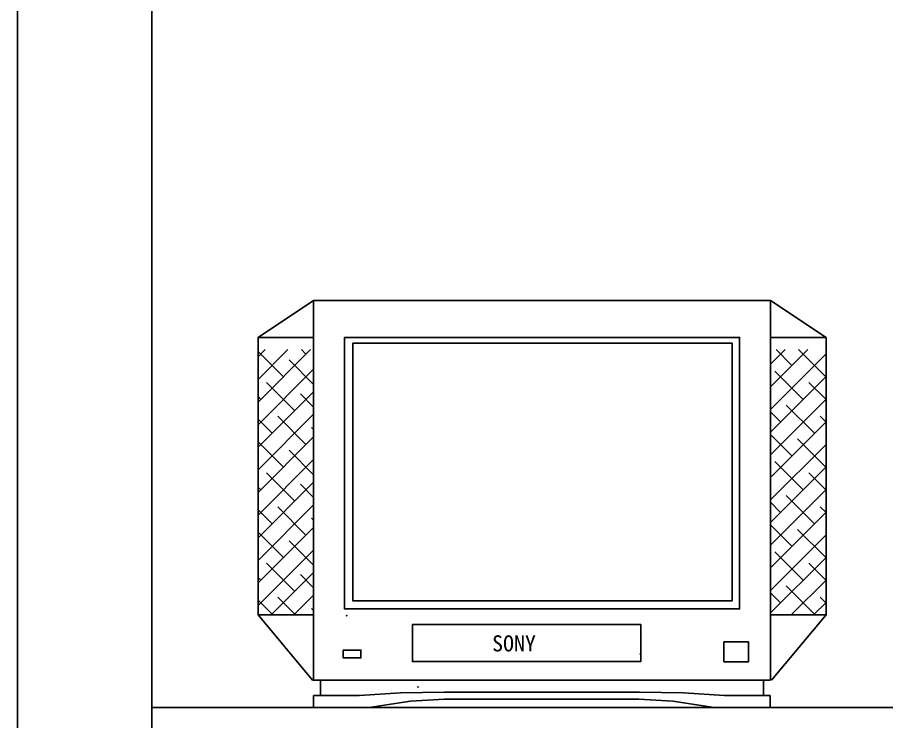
# Model space of a CAD drawing. Header units: inches. Extents: x 11.8 to 54.3, y 10.8 to 35.6.
# Drawn here: x 33.278 to 35.454, y 21.463 to 23.225 of the extents above; entities that cross this region are included whole.
import ezdxf

# ---------------------------------------------------------------- set-up
doc = ezdxf.new("R2010")
doc.units = ezdxf.units.IN
doc.header["$MEASUREMENT"] = 0
for name, color, linetype in [('02', 2, 'Continuous'), ('1', 1, 'Continuous'), ('kadrbm', 4, 'Continuous')]:
    doc.layers.add(name, color=color, linetype=linetype)
doc.styles.add('ROMANT', font='SimSun.ttf', dxfattribs={"width": 0.7, "height": 100})

# ---------------------------------------------------------------- blocks, each defined once
blk = doc.blocks.new('kadrbm')
at = {"layer": 'kadrbm', "color": 4}
blk.add_lwpolyline([(0, 0), (0, 24.7972), (21, 24.7972), (21, 0), (0, 0)], close=True, dxfattribs=at)
blk.add_lwpolyline([(20.6631, 0.3257), (20.6631, 24.4603), (0.3369, 24.4603), (0.3369, 0.3257), (20.6631, 0.3257)], dxfattribs=at)

msp = doc.modelspace()

# ---------------------------------------------------------------- linework, layer by layer
at = {"layer": '02'}
for p, q in [((34.0198, 22.5172), (33.8808, 22.4246)), ((35.1633, 22.5172), (35.3024, 22.4246)), ((33.8808, 22.2627), (34.012, 22.394)), ((33.8808, 22.3193), (33.9555, 22.394)), ((33.8808, 22.3758), (33.8989, 22.394)), ((33.9441, 22.3261), (33.8808, 22.3894)), ((34.0007, 22.3826), (33.9894, 22.394)), ((35.1633, 22.3573), (35.2, 22.394)), ((35.1633, 22.3007), (35.2565, 22.394)), ((35.2169, 22.3543), (35.1773, 22.394)), ((35.3018, 22.3261), (35.2339, 22.394)), ((34.0198, 22.3069), (33.9583, 22.3685)), ((35.1633, 22.2441), (35.3024, 22.3832)), ((33.8808, 22.2061), (34.0198, 22.3452)), ((35.1633, 22.1876), (35.3024, 22.3266)), ((35.2452, 22.2695), (35.1745, 22.3402)), ((33.9724, 22.2412), (33.9017, 22.3119)), ((35.3024, 22.2689), (35.2594, 22.3119)), ((33.8808, 22.1496), (34.0198, 22.2886)), ((34.0198, 22.2504), (33.9866, 22.2836)), ((33.8876, 22.2695), (33.8808, 22.2763)), ((35.1633, 22.131), (35.3024, 22.2701)), ((35.1887, 22.2129), (35.1633, 22.2383)), ((35.2735, 22.1846), (35.2028, 22.2554)), ((33.8808, 22.093), (34.0198, 22.2321)), ((33.9159, 22.1846), (33.8808, 22.2197)), ((34.0007, 22.1564), (33.93, 22.2271)), ((35.3024, 22.2124), (35.2876, 22.2271)), ((34.0198, 22.1938), (34.0149, 22.1988)), ((35.1633, 22.0744), (35.3024, 22.2135)), ((33.8808, 22.0364), (34.0198, 22.1755)), ((35.2169, 22.1281), (35.1633, 22.1817)), ((33.9441, 22.0998), (33.8808, 22.1632)), ((35.1633, 22.0179), (35.3024, 22.1569)), ((35.3018, 22.0998), (35.2311, 22.1705)), ((34.0198, 22.0807), (33.9583, 22.1422)), ((33.8808, 21.9798), (34.0198, 22.1189)), ((35.2452, 22.0432), (35.1745, 22.1139)), ((33.9724, 22.0149), (33.9017, 22.0856)), ((35.1633, 21.9613), (35.3024, 22.1004)), ((35.3024, 22.0427), (35.2594, 22.0856)), ((33.8808, 21.9233), (34.0198, 22.0623)), ((33.8876, 22.0432), (33.8808, 22.05)), ((34.0198, 22.0241), (33.9866, 22.0574)), ((35.1633, 21.9047), (35.3024, 22.0438)), ((35.2735, 21.9584), (35.2028, 22.0291)), ((33.8808, 21.8667), (34.0198, 22.0058)), ((34.0007, 21.9301), (33.93, 22.0008)), ((35.1887, 21.9867), (35.1633, 22.012)), ((35.3024, 21.9861), (35.2876, 22.0008)), ((33.9159, 21.9584), (33.8808, 21.9935)), ((35.1633, 21.8482), (35.3024, 21.9872)), ((34.0198, 21.9675), (34.0149, 21.9725)), ((35.2169, 21.9018), (35.1633, 21.9554)), ((33.8808, 21.8101), (34.0198, 21.9492)), ((33.9441, 21.8735), (33.8808, 21.9369)), ((35.3018, 21.8735), (35.2311, 21.9442)), ((34.0198, 21.8544), (33.9583, 21.9159)), ((35.1633, 21.7916), (35.3024, 21.9307)), ((33.8808, 21.7536), (34.0198, 21.8926)), ((35.1633, 21.735), (35.3024, 21.8741)), ((35.2452, 21.8169), (35.1745, 21.8877)), ((33.9724, 21.7887), (33.9017, 21.8594)), ((35.3024, 21.8164), (35.2594, 21.8594)), ((33.8876, 21.8169), (33.8808, 21.8238)), ((33.9137, 21.73), (34.0198, 21.8361)), ((34.0198, 21.7978), (33.9866, 21.8311)), ((35.2735, 21.7321), (35.2028, 21.8028)), ((35.2148, 21.73), (35.3024, 21.8175)), ((33.9703, 21.73), (34.0198, 21.7795)), ((35.1887, 21.7604), (35.1633, 21.7857)), ((33.9159, 21.7321), (33.8808, 21.7672)), ((33.9746, 21.73), (33.93, 21.7745)), ((35.2714, 21.73), (35.3024, 21.7609)), ((35.3024, 21.7598), (35.2876, 21.7745)), ((34.0198, 21.7413), (34.0149, 21.7462)), ((33.8808, 21.73), (34.0172, 21.567)), ((35.3024, 21.73), (35.166, 21.567)), ((34.0172, 21.567), (35.1633, 21.567)), ((34.0369, 21.5675), (34.0369, 21.528)), ((35.1459, 21.5675), (35.1459, 21.528)), ((34.0198, 21.4983), (34.1588, 21.4983)), ((35.163, 21.4983), (35.024, 21.4983))]:
    msp.add_line(p, q, dxfattribs=at)
for points in [[(34.0198, 21.567), (34.0198, 22.5172), (35.1633, 22.5172), (35.1633, 21.567)], [(34.0198, 21.5282), (34.1343, 21.5282), (34.2373, 21.535), (34.3472, 21.5373), (34.5914, 21.5373)], [(34.0198, 21.4983), (34.0198, 21.5282)], [(34.1588, 21.4983), (34.2625, 21.5145), (34.3472, 21.519), (34.5914, 21.519)], [(35.163, 21.5282), (35.0485, 21.5282), (34.9455, 21.535), (34.8356, 21.5373), (34.5914, 21.5373)], [(35.0223, 21.4983), (34.9187, 21.5145), (34.834, 21.519), (34.5914, 21.519)], [(35.163, 21.4983), (35.163, 21.5282)]]:
    msp.add_lwpolyline(points, dxfattribs=at)
for points in [[(34.0198, 22.4246), (34.0198, 21.73), (33.8808, 21.73), (33.8808, 22.4246)], [(34.0971, 22.4246), (34.0971, 21.7454), (35.086, 21.7454), (35.086, 22.4246)], [(35.3024, 22.4246), (35.3024, 21.73), (35.1633, 21.73), (35.1633, 22.4246)], [(34.1183, 22.4099), (34.1183, 21.7652), (35.0672, 21.7652), (35.0672, 22.4099)], [(34.2671, 21.7062), (34.2671, 21.6136), (34.8388, 21.6136), (34.8388, 21.7062)], [(35.0468, 21.6626), (35.0468, 21.6132), (35.1086, 21.6132), (35.1086, 21.6626)], [(34.0939, 21.6424), (34.0939, 21.6228), (34.1381, 21.6228), (34.1381, 21.6424)]]:
    msp.add_lwpolyline(points, close=True, dxfattribs=at)
for p in [(34.1025, 21.7282), (34.838, 21.6327), (34.2809, 21.5498)]:
    msp.add_point(p, dxfattribs=at)
at = {"layer": '1'}
msp.add_line((33.6152, 21.4983), (53.9414, 21.4983), dxfattribs=at)

# ---------------------------------------------------------------- block references
at = {"layer": 'kadrbm'}
msp.add_blockref('kadrbm', (33.2783, 10.8267), dxfattribs=at)

# ---------------------------------------------------------------- texts
at = {"layer": '02', "style": 'ROMANT'}
msp.add_text('SONY', height=0.04029, dxfattribs=at).set_placement((34.4666, 21.6388))

doc.saveas('drawing.dxf')
